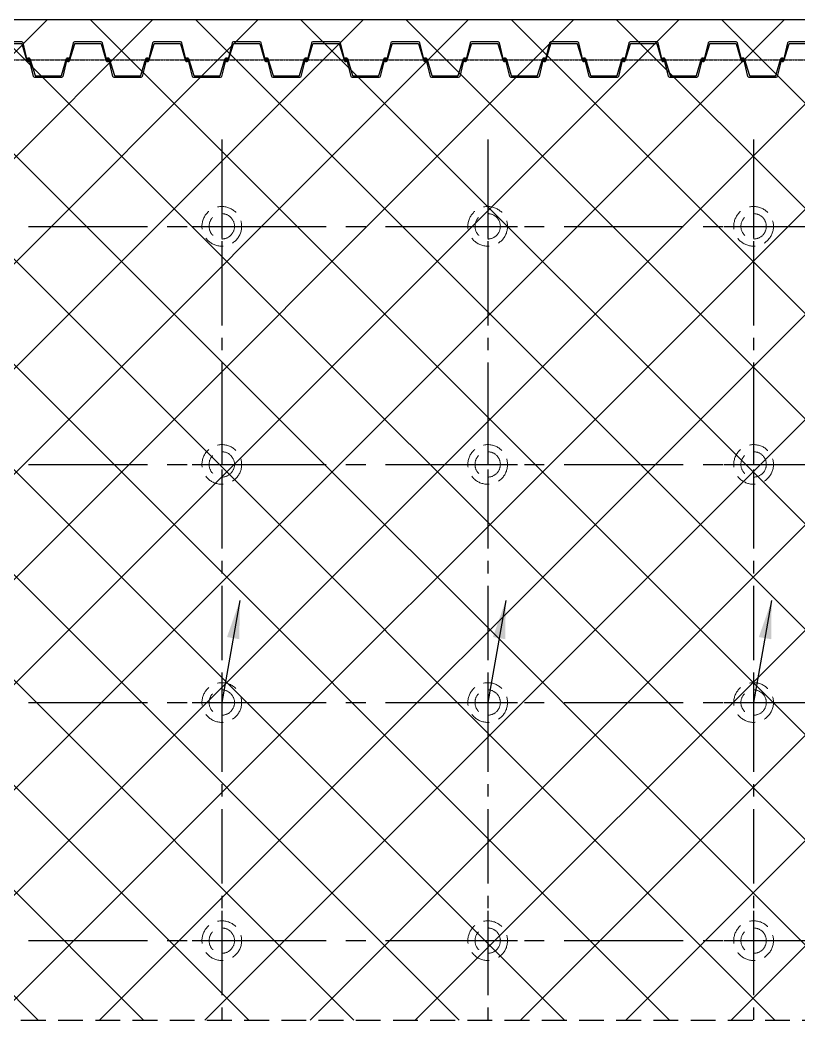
# Model space of a CAD drawing. Extents: x -64479 to 90650, y -38385 to 38270.
# Drawn here: x -48768 to -47787, y 9968 to 11228 of the extents above; entities that cross this region are included whole.
import ezdxf

# ---------------------------------------------------------------- set-up
doc = ezdxf.new("R2010")
doc.units = 0
doc.header["$MEASUREMENT"] = 0
doc.linetypes.add('CENTER2', pattern=[1.125, 0.75, -0.125, 0.125, -0.125])
doc.linetypes.add('HIDDEN', pattern=[0.375, 0.25, -0.125])
doc.layers.get('0').update_dxf_attribs({"linetype": 'CONTINUOUS'})
for name, color, linetype in [('BORDER', 2, 'CONTINUOUS'), ('CENTER', 9, 'CENTER2'), ('Cu', 230, 'CONTINUOUS'), ('Dam', 4, 'CONTINUOUS'), ('DIMENSION', 4, 'CONTINUOUS'), ('HATCH', 7, 'CONTINUOUS'), ('STEEL', 1, 'CONTINUOUS'), ('TEXT', 3, 'CONTINUOUS')]:
    doc.layers.add(name, color=color, linetype=linetype)
doc.layers.add('KHUAT', color=235, linetype='HIDDEN', lineweight=18)
doc.styles.add('DIM', font='romans.shx', dxfattribs={"width": 0.65})
doc.dimstyles.new('1-400', dxfattribs={"dimscale": 400, "dimtxt": 0.22, "dimasz": 0.12, "dimexe": 0.1, "dimexo": 0.1, "dimgap": 0.08, "dimtad": 1, "dimdec": 0, "dimzin": 0, "dimdsep": 46, "dimtxsty": 'DIM', "dimblk": 'ARCHTICK', "dimcen": 0.15, "dimdle": 0.1, "dimclrd": 4, "dimclre": 7, "dimclrt": 2, "dimaunit": 1, "dimadec": 0, "dimazin": 0, "dimtfac": 1, "dimtdec": 0, "dimtix": 1, "dimtmove": 1, "dimatfit": 3, "dimfxl": 1, "dimtolj": 1, "dimtzin": 0, "dimarcsym": 0})

# ---------------------------------------------------------------- blocks, each defined once
blk = doc.blocks.new('_ArchTick')
at = {"color": 0, "linetype": 'ByBlock', "const_width": 0.15}
blk.add_lwpolyline([(-0.5, -0.5), (0.5, 0.5)], dxfattribs=at)
blk = doc.blocks.new('CocD500_HH')
at = {"layer": 'CENTER', "ltscale": 50}
for p, q in [((0, 37.5), (0, -37.5)), ((-37.5, 0), (37.5, 0))]:
    blk.add_line(p, q, dxfattribs=at)
at = {"layer": 'KHUAT', "ltscale": 100}
for radius in [25, 16]:
    blk.add_circle((0, 0), radius, dxfattribs=at)
blk = doc.blocks.new('Cu SKSP-V SY390')
at = {"layer": 'CENTER'}
for p, q in [((-25, 20.3), (-25, 24.7)), ((25, 20.3), (25, 24.7))]:
    blk.add_line(p, q, dxfattribs=at)
at = {"layer": 'Cu'}
blk.add_lwpolyline([(-16.6, 2.7, 0.331206), (-15.7, 2), (15.7, 2, 0.331206), (16.6, 2.7), (23.1, 23.9, -0.331206), (24.1, 24.7), (25.3, 24.7, -0.223582), (26.5, 24.1, -0.452935), (26.1, 22.2), (25, 21.7, -0.518485), (24.2, 21.9, -0.300037), (24.7, 22.4), (25.7, 22.9, 0.427626), (25.8, 23.6, 0.215462), (25.3, 23.9), (24.5, 23.9, 0.331206), (23.7, 23.3), (18.4, 1.3, -0.331206), (16.7, 0), (-16.7, 0, -0.331206), (-18.4, 1.3), (-23.7, 23.3, 0.331206), (-24.5, 23.9), (-25.3, 23.9, 0.215462), (-25.8, 23.6, 0.427626), (-25.7, 22.9), (-24.7, 22.4, -0.300037), (-24.2, 21.9, -0.518485), (-25, 21.7), (-26.1, 22.2, -0.452935), (-26.5, 24.1, -0.223582), (-25.3, 24.7), (-24.1, 24.7, -0.331206), (-23.1, 23.9)], format="xyb", close=True, dxfattribs=at)
blk = doc.blocks.new('Cu SKSP-V Loai SY390')
at = {"layer": 'CENTER'}
for p, q in [((-25, 20.3), (-25, 24.7)), ((25, 20.3), (25, 24.7))]:
    blk.add_line(p, q, dxfattribs=at)
at = {"layer": 'Cu'}
blk.add_lwpolyline([(-16.6, 2.7, 0.331206), (-15.7, 2), (15.7, 2, 0.331206), (16.6, 2.7), (23.1, 23.9, -0.331206), (24.1, 24.7), (25.3, 24.7, -0.223582), (26.5, 24.1, -0.452935), (26.1, 22.2), (25, 21.7, -0.518485), (24.2, 21.9, -0.300037), (24.7, 22.4), (25.7, 22.9, 0.427626), (25.8, 23.6, 0.215462), (25.3, 23.9), (24.5, 23.9, 0.331206), (23.7, 23.3), (18.4, 1.3, -0.331206), (16.7, 0), (-16.7, 0, -0.331206), (-18.4, 1.3), (-23.7, 23.3, 0.331206), (-24.5, 23.9), (-25.3, 23.9, 0.215462), (-25.8, 23.6, 0.427626), (-25.7, 22.9), (-24.7, 22.4, -0.300037), (-24.2, 21.9, -0.518485), (-25, 21.7), (-26.1, 22.2, -0.452935), (-26.5, 24.1, -0.223582), (-25.3, 24.7), (-24.1, 24.7, -0.331206), (-23.1, 23.9)], format="xyb", close=True, dxfattribs=at)
at = {"layer": 'DIMENSION'}
blk.add_blockref('Cu SKSP-V SY390', (0, 0), dxfattribs=at)
blk = doc.blocks.new('*U12')
at = {"layer": 'DIMENSION', "xscale": -1, "rotation": 180}
for p in [(1750, 45), (1850, 45), (1950, 45), (2050, 45), (2150, 45), (2250, 45), (2350, 45), (2450, 45), (2550, 45), (2650, 45), (2750, 45)]:
    blk.add_blockref('Cu SKSP-V Loai SY390', p, dxfattribs=at)
at = {"layer": 'DIMENSION'}
for p in [(1800, 0), (1900, 0), (2000, 0), (2100, 0), (2200, 0), (2300, 0), (2400, 0), (2500, 0), (2600, 0), (2700, 0)]:
    blk.add_blockref('Cu SKSP-V Loai SY390', p, dxfattribs=at)

msp = doc.modelspace()

# ---------------------------------------------------------------- hatches: boundary and pattern name
at = {"layer": 'Dam'}
h = msp.add_hatch(dxfattribs=at)
h.set_pattern_fill('ANSI37', color=8, scale=750, style=0)
h.set_pattern_definition([(45, (42841.45, -11350.51), (-66.29126, 66.29126), []), (135, (42841.45, -11350.51), (-66.29126, -66.29126), [])])
h.paths.add_polyline_path([(-46787.1, 10927.7), (-45582.3, 10927.7), (-45582.3, 11227.7), (-50569.1, 11227.7), (-50569.1, 8225.7), (-50267.1, 8225.7), (-50267.1, 9967.7), (-46787.1, 9967.7)])

# ---------------------------------------------------------------- linework, layer by layer
at = {"layer": 'BORDER'}
msp.add_line((-46789.1, 11227.7), (-50569.1, 11227.7), dxfattribs=at)
at = {"layer": 'CENTER', "ltscale": 2}
msp.add_line((-50557.8, 11177.7), (-46819.9, 11177.7), dxfattribs=at)
at = {"layer": 'CENTER', "ltscale": 125}
for p, q in [((-48514.1, 11077.3), (-48514.1, 9367.7)), ((-48179.1, 11077.3), (-48179.1, 9367.7)), ((-47844.1, 11077.3), (-47844.1, 9367.7))]:
    msp.add_line(p, q, dxfattribs=at)
at = {"layer": 'CENTER', "ltscale": 200}
for p, q in [((-50557.8, 10967.7), (-46872.8, 10967.7)), ((-50557.8, 10667.7), (-46833.8, 10667.7)), ((-50557.8, 10367.7), (-46833.8, 10367.7)), ((-50557.8, 10067.7), (-46833.8, 10067.7))]:
    msp.add_line(p, q, dxfattribs=at)
at = {"layer": 'DIMENSION'}
for points in [[(-48798.5, 11198.2), (-48767.2, 11198.2, -0.331206), (-48766.2, 11197.5), (-48759.7, 11176.3, 0.331206), (-48758.8, 11175.5), (-48757.6, 11175.5, 0.223582), (-48756.4, 11176.1, 0.452935), (-48756.8, 11178), (-48757.8, 11178.5, 0.518485), (-48758.6, 11178.3, 0.300037), (-48758.2, 11177.8), (-48757.1, 11177.2, -0.427626), (-48757, 11176.6, -0.215462), (-48757.6, 11176.3), (-48758.3, 11176.3, -0.331206), (-48759.1, 11176.9), (-48764.4, 11198.9, 0.331206), (-48766.2, 11200.2), (-48799.5, 11200.2, 0.331206)], [(-47766.2, 11200.2), (-47799.5, 11200.2, 0.331206), (-47801.2, 11198.9), (-47806.6, 11176.9, -0.331206), (-47807.3, 11176.3), (-47808.1, 11176.3, -0.215462), (-47808.7, 11176.6, -0.427626), (-47808.5, 11177.2), (-47807.5, 11177.8, 0.300037), (-47807, 11178.3, 0.518485), (-47807.8, 11178.5), (-47808.9, 11178, 0.452935), (-47809.3, 11176.1, 0.223582), (-47808.1, 11175.5), (-47806.9, 11175.5, 0.331206), (-47805.9, 11176.3), (-47799.4, 11197.5, -0.331206), (-47798.5, 11198.2), (-47767.2, 11198.2, -0.331206)]]:
    msp.add_lwpolyline(points, format="xyb", dxfattribs=at)
for points in [[(-48699.4, 11197.5, -0.331206), (-48698.5, 11198.2), (-48667.2, 11198.2, -0.331206), (-48666.2, 11197.5), (-48659.7, 11176.3, 0.331206), (-48658.8, 11175.5), (-48657.6, 11175.5, 0.223582), (-48656.4, 11176.1, 0.452935), (-48656.8, 11178), (-48657.8, 11178.5, 0.518485), (-48658.6, 11178.3, 0.300037), (-48658.2, 11177.8), (-48657.1, 11177.2, -0.427626), (-48657, 11176.6, -0.215462), (-48657.6, 11176.3), (-48658.3, 11176.3, -0.331206), (-48659.1, 11176.9), (-48664.4, 11198.9, 0.331206), (-48666.2, 11200.2), (-48699.5, 11200.2, 0.331206), (-48701.2, 11198.9), (-48706.6, 11176.9, -0.331206), (-48707.3, 11176.3), (-48708.1, 11176.3, -0.215462), (-48708.7, 11176.6, -0.427626), (-48708.5, 11177.2), (-48707.5, 11177.8, 0.300037), (-48707, 11178.3, 0.518485), (-48707.8, 11178.5), (-48708.9, 11178, 0.452935), (-48709.3, 11176.1, 0.223582), (-48708.1, 11175.5), (-48706.9, 11175.5, 0.331206), (-48705.9, 11176.3)], [(-48599.4, 11197.5, -0.331206), (-48598.5, 11198.2), (-48567.2, 11198.2, -0.331206), (-48566.2, 11197.5), (-48559.7, 11176.3, 0.331206), (-48558.8, 11175.5), (-48557.6, 11175.5, 0.223582), (-48556.4, 11176.1, 0.452935), (-48556.8, 11178), (-48557.8, 11178.5, 0.518485), (-48558.6, 11178.3, 0.300037), (-48558.2, 11177.8), (-48557.1, 11177.2, -0.427626), (-48557, 11176.6, -0.215462), (-48557.6, 11176.3), (-48558.3, 11176.3, -0.331206), (-48559.1, 11176.9), (-48564.4, 11198.9, 0.331206), (-48566.2, 11200.2), (-48599.5, 11200.2, 0.331206), (-48601.2, 11198.9), (-48606.6, 11176.9, -0.331206), (-48607.3, 11176.3), (-48608.1, 11176.3, -0.215462), (-48608.7, 11176.6, -0.427626), (-48608.5, 11177.2), (-48607.5, 11177.8, 0.300037), (-48607, 11178.3, 0.518485), (-48607.8, 11178.5), (-48608.9, 11178, 0.452935), (-48609.3, 11176.1, 0.223582), (-48608.1, 11175.5), (-48606.9, 11175.5, 0.331206), (-48605.9, 11176.3)], [(-48499.4, 11197.5, -0.331206), (-48498.5, 11198.2), (-48467.2, 11198.2, -0.331206), (-48466.2, 11197.5), (-48459.7, 11176.3, 0.331206), (-48458.8, 11175.5), (-48457.6, 11175.5, 0.223582), (-48456.4, 11176.1, 0.452935), (-48456.8, 11178), (-48457.8, 11178.5, 0.518485), (-48458.6, 11178.3, 0.300037), (-48458.2, 11177.8), (-48457.1, 11177.2, -0.427626), (-48457, 11176.6, -0.215462), (-48457.6, 11176.3), (-48458.3, 11176.3, -0.331206), (-48459.1, 11176.9), (-48464.4, 11198.9, 0.331206), (-48466.2, 11200.2), (-48499.5, 11200.2, 0.331206), (-48501.2, 11198.9), (-48506.6, 11176.9, -0.331206), (-48507.3, 11176.3), (-48508.1, 11176.3, -0.215462), (-48508.7, 11176.6, -0.427626), (-48508.5, 11177.2), (-48507.5, 11177.8, 0.300037), (-48507, 11178.3, 0.518485), (-48507.8, 11178.5), (-48508.9, 11178, 0.452935), (-48509.3, 11176.1, 0.223582), (-48508.1, 11175.5), (-48506.9, 11175.5, 0.331206), (-48505.9, 11176.3)], [(-48399.4, 11197.5, -0.331206), (-48398.5, 11198.2), (-48367.2, 11198.2, -0.331206), (-48366.2, 11197.5), (-48359.7, 11176.3, 0.331206), (-48358.8, 11175.5), (-48357.6, 11175.5, 0.223582), (-48356.4, 11176.1, 0.452935), (-48356.8, 11178), (-48357.8, 11178.5, 0.518485), (-48358.6, 11178.3, 0.300037), (-48358.2, 11177.8), (-48357.1, 11177.2, -0.427626), (-48357, 11176.6, -0.215462), (-48357.6, 11176.3), (-48358.3, 11176.3, -0.331206), (-48359.1, 11176.9), (-48364.4, 11198.9, 0.331206), (-48366.2, 11200.2), (-48399.5, 11200.2, 0.331206), (-48401.2, 11198.9), (-48406.6, 11176.9, -0.331206), (-48407.3, 11176.3), (-48408.1, 11176.3, -0.215462), (-48408.7, 11176.6, -0.427626), (-48408.5, 11177.2), (-48407.5, 11177.8, 0.300037), (-48407, 11178.3, 0.518485), (-48407.8, 11178.5), (-48408.9, 11178, 0.452935), (-48409.3, 11176.1, 0.223582), (-48408.1, 11175.5), (-48406.9, 11175.5, 0.331206), (-48405.9, 11176.3)], [(-48299.4, 11197.5, -0.331206), (-48298.5, 11198.2), (-48267.2, 11198.2, -0.331206), (-48266.2, 11197.5), (-48259.7, 11176.3, 0.331206), (-48258.8, 11175.5), (-48257.6, 11175.5, 0.223582), (-48256.4, 11176.1, 0.452935), (-48256.8, 11178), (-48257.8, 11178.5, 0.518485), (-48258.6, 11178.3, 0.300037), (-48258.2, 11177.8), (-48257.1, 11177.2, -0.427626), (-48257, 11176.6, -0.215462), (-48257.6, 11176.3), (-48258.3, 11176.3, -0.331206), (-48259.1, 11176.9), (-48264.4, 11198.9, 0.331206), (-48266.2, 11200.2), (-48299.5, 11200.2, 0.331206), (-48301.2, 11198.9), (-48306.6, 11176.9, -0.331206), (-48307.3, 11176.3), (-48308.1, 11176.3, -0.215462), (-48308.7, 11176.6, -0.427626), (-48308.5, 11177.2), (-48307.5, 11177.8, 0.300037), (-48307, 11178.3, 0.518485), (-48307.8, 11178.5), (-48308.9, 11178, 0.452935), (-48309.3, 11176.1, 0.223582), (-48308.1, 11175.5), (-48306.9, 11175.5, 0.331206), (-48305.9, 11176.3)], [(-48199.4, 11197.5, -0.331206), (-48198.5, 11198.2), (-48167.2, 11198.2, -0.331206), (-48166.2, 11197.5), (-48159.7, 11176.3, 0.331206), (-48158.8, 11175.5), (-48157.6, 11175.5, 0.223582), (-48156.4, 11176.1, 0.452935), (-48156.8, 11178), (-48157.8, 11178.5, 0.518485), (-48158.6, 11178.3, 0.300037), (-48158.2, 11177.8), (-48157.1, 11177.2, -0.427626), (-48157, 11176.6, -0.215462), (-48157.6, 11176.3), (-48158.3, 11176.3, -0.331206), (-48159.1, 11176.9), (-48164.4, 11198.9, 0.331206), (-48166.2, 11200.2), (-48199.5, 11200.2, 0.331206), (-48201.2, 11198.9), (-48206.6, 11176.9, -0.331206), (-48207.3, 11176.3), (-48208.1, 11176.3, -0.215462), (-48208.7, 11176.6, -0.427626), (-48208.5, 11177.2), (-48207.5, 11177.8, 0.300037), (-48207, 11178.3, 0.518485), (-48207.8, 11178.5), (-48208.9, 11178, 0.452935), (-48209.3, 11176.1, 0.223582), (-48208.1, 11175.5), (-48206.9, 11175.5, 0.331206), (-48205.9, 11176.3)], [(-48099.4, 11197.5, -0.331206), (-48098.5, 11198.2), (-48067.2, 11198.2, -0.331206), (-48066.2, 11197.5), (-48059.7, 11176.3, 0.331206), (-48058.8, 11175.5), (-48057.6, 11175.5, 0.223582), (-48056.4, 11176.1, 0.452935), (-48056.8, 11178), (-48057.8, 11178.5, 0.518485), (-48058.6, 11178.3, 0.300037), (-48058.2, 11177.8), (-48057.1, 11177.2, -0.427626), (-48057, 11176.6, -0.215462), (-48057.6, 11176.3), (-48058.3, 11176.3, -0.331206), (-48059.1, 11176.9), (-48064.4, 11198.9, 0.331206), (-48066.2, 11200.2), (-48099.5, 11200.2, 0.331206), (-48101.2, 11198.9), (-48106.6, 11176.9, -0.331206), (-48107.3, 11176.3), (-48108.1, 11176.3, -0.215462), (-48108.7, 11176.6, -0.427626), (-48108.5, 11177.2), (-48107.5, 11177.8, 0.300037), (-48107, 11178.3, 0.518485), (-48107.8, 11178.5), (-48108.9, 11178, 0.452935), (-48109.3, 11176.1, 0.223582), (-48108.1, 11175.5), (-48106.9, 11175.5, 0.331206), (-48105.9, 11176.3)], [(-47999.4, 11197.5, -0.331206), (-47998.5, 11198.2), (-47967.2, 11198.2, -0.331206), (-47966.2, 11197.5), (-47959.7, 11176.3, 0.331206), (-47958.8, 11175.5), (-47957.6, 11175.5, 0.223582), (-47956.4, 11176.1, 0.452935), (-47956.8, 11178), (-47957.8, 11178.5, 0.518485), (-47958.6, 11178.3, 0.300037), (-47958.2, 11177.8), (-47957.1, 11177.2, -0.427626), (-47957, 11176.6, -0.215462), (-47957.6, 11176.3), (-47958.3, 11176.3, -0.331206), (-47959.1, 11176.9), (-47964.4, 11198.9, 0.331206), (-47966.2, 11200.2), (-47999.5, 11200.2, 0.331206), (-48001.2, 11198.9), (-48006.6, 11176.9, -0.331206), (-48007.3, 11176.3), (-48008.1, 11176.3, -0.215462), (-48008.7, 11176.6, -0.427626), (-48008.5, 11177.2), (-48007.5, 11177.8, 0.300037), (-48007, 11178.3, 0.518485), (-48007.8, 11178.5), (-48008.9, 11178, 0.452935), (-48009.3, 11176.1, 0.223582), (-48008.1, 11175.5), (-48006.9, 11175.5, 0.331206), (-48005.9, 11176.3)], [(-47899.4, 11197.5, -0.331206), (-47898.5, 11198.2), (-47867.2, 11198.2, -0.331206), (-47866.2, 11197.5), (-47859.7, 11176.3, 0.331206), (-47858.8, 11175.5), (-47857.6, 11175.5, 0.223582), (-47856.4, 11176.1, 0.452935), (-47856.8, 11178), (-47857.8, 11178.5, 0.518485), (-47858.6, 11178.3, 0.300037), (-47858.2, 11177.8), (-47857.1, 11177.2, -0.427626), (-47857, 11176.6, -0.215462), (-47857.6, 11176.3), (-47858.3, 11176.3, -0.331206), (-47859.1, 11176.9), (-47864.4, 11198.9, 0.331206), (-47866.2, 11200.2), (-47899.5, 11200.2, 0.331206), (-47901.2, 11198.9), (-47906.6, 11176.9, -0.331206), (-47907.3, 11176.3), (-47908.1, 11176.3, -0.215462), (-47908.7, 11176.6, -0.427626), (-47908.5, 11177.2), (-47907.5, 11177.8, 0.300037), (-47907, 11178.3, 0.518485), (-47907.8, 11178.5), (-47908.9, 11178, 0.452935), (-47909.3, 11176.1, 0.223582), (-47908.1, 11175.5), (-47906.9, 11175.5, 0.331206), (-47905.9, 11176.3)], [(-48749.4, 11157.9, 0.331206), (-48748.5, 11157.2), (-48717.2, 11157.2, 0.331206), (-48716.2, 11157.9), (-48709.7, 11179.1, -0.331206), (-48708.8, 11179.8), (-48707.6, 11179.8, -0.223582), (-48706.4, 11179.3, -0.452935), (-48706.8, 11177.4), (-48707.8, 11176.9, -0.518485), (-48708.6, 11177.1, -0.300037), (-48708.2, 11177.6), (-48707.1, 11178.1, 0.427626), (-48707, 11178.8, 0.215462), (-48707.6, 11179), (-48708.3, 11179, 0.331206), (-48709.1, 11178.5), (-48714.4, 11156.5, -0.331206), (-48716.2, 11155.2), (-48749.5, 11155.2, -0.331206), (-48751.2, 11156.5), (-48756.6, 11178.5, 0.331206), (-48757.3, 11179), (-48758.1, 11179, 0.215462), (-48758.7, 11178.8, 0.427626), (-48758.5, 11178.1), (-48757.5, 11177.6, -0.300037), (-48757, 11177.1, -0.518485), (-48757.8, 11176.9), (-48758.9, 11177.4, -0.452935), (-48759.3, 11179.3, -0.223582), (-48758.1, 11179.8), (-48756.9, 11179.8, -0.331206), (-48755.9, 11179.1)], [(-48649.4, 11157.9, 0.331206), (-48648.5, 11157.2), (-48617.2, 11157.2, 0.331206), (-48616.2, 11157.9), (-48609.7, 11179.1, -0.331206), (-48608.8, 11179.8), (-48607.6, 11179.8, -0.223582), (-48606.4, 11179.3, -0.452935), (-48606.8, 11177.4), (-48607.8, 11176.9, -0.518485), (-48608.6, 11177.1, -0.300037), (-48608.2, 11177.6), (-48607.1, 11178.1, 0.427626), (-48607, 11178.8, 0.215462), (-48607.6, 11179), (-48608.3, 11179, 0.331206), (-48609.1, 11178.5), (-48614.4, 11156.5, -0.331206), (-48616.2, 11155.2), (-48649.5, 11155.2, -0.331206), (-48651.2, 11156.5), (-48656.6, 11178.5, 0.331206), (-48657.3, 11179), (-48658.1, 11179, 0.215462), (-48658.7, 11178.8, 0.427626), (-48658.5, 11178.1), (-48657.5, 11177.6, -0.300037), (-48657, 11177.1, -0.518485), (-48657.8, 11176.9), (-48658.9, 11177.4, -0.452935), (-48659.3, 11179.3, -0.223582), (-48658.1, 11179.8), (-48656.9, 11179.8, -0.331206), (-48655.9, 11179.1)], [(-48549.4, 11157.9, 0.331206), (-48548.5, 11157.2), (-48517.2, 11157.2, 0.331206), (-48516.2, 11157.9), (-48509.7, 11179.1, -0.331206), (-48508.8, 11179.8), (-48507.6, 11179.8, -0.223582), (-48506.4, 11179.3, -0.452935), (-48506.8, 11177.4), (-48507.8, 11176.9, -0.518485), (-48508.6, 11177.1, -0.300037), (-48508.2, 11177.6), (-48507.1, 11178.1, 0.427626), (-48507, 11178.8, 0.215462), (-48507.6, 11179), (-48508.3, 11179, 0.331206), (-48509.1, 11178.5), (-48514.4, 11156.5, -0.331206), (-48516.2, 11155.2), (-48549.5, 11155.2, -0.331206), (-48551.2, 11156.5), (-48556.6, 11178.5, 0.331206), (-48557.3, 11179), (-48558.1, 11179, 0.215462), (-48558.7, 11178.8, 0.427626), (-48558.5, 11178.1), (-48557.5, 11177.6, -0.300037), (-48557, 11177.1, -0.518485), (-48557.8, 11176.9), (-48558.9, 11177.4, -0.452935), (-48559.3, 11179.3, -0.223582), (-48558.1, 11179.8), (-48556.9, 11179.8, -0.331206), (-48555.9, 11179.1)], [(-48449.4, 11157.9, 0.331206), (-48448.5, 11157.2), (-48417.2, 11157.2, 0.331206), (-48416.2, 11157.9), (-48409.7, 11179.1, -0.331206), (-48408.8, 11179.8), (-48407.6, 11179.8, -0.223582), (-48406.4, 11179.3, -0.452935), (-48406.8, 11177.4), (-48407.8, 11176.9, -0.518485), (-48408.6, 11177.1, -0.300037), (-48408.2, 11177.6), (-48407.1, 11178.1, 0.427626), (-48407, 11178.8, 0.215462), (-48407.6, 11179), (-48408.3, 11179, 0.331206), (-48409.1, 11178.5), (-48414.4, 11156.5, -0.331206), (-48416.2, 11155.2), (-48449.5, 11155.2, -0.331206), (-48451.2, 11156.5), (-48456.6, 11178.5, 0.331206), (-48457.3, 11179), (-48458.1, 11179, 0.215462), (-48458.7, 11178.8, 0.427626), (-48458.5, 11178.1), (-48457.5, 11177.6, -0.300037), (-48457, 11177.1, -0.518485), (-48457.8, 11176.9), (-48458.9, 11177.4, -0.452935), (-48459.3, 11179.3, -0.223582), (-48458.1, 11179.8), (-48456.9, 11179.8, -0.331206), (-48455.9, 11179.1)], [(-48349.4, 11157.9, 0.331206), (-48348.5, 11157.2), (-48317.2, 11157.2, 0.331206), (-48316.2, 11157.9), (-48309.7, 11179.1, -0.331206), (-48308.8, 11179.8), (-48307.6, 11179.8, -0.223582), (-48306.4, 11179.3, -0.452935), (-48306.8, 11177.4), (-48307.8, 11176.9, -0.518485), (-48308.6, 11177.1, -0.300037), (-48308.2, 11177.6), (-48307.1, 11178.1, 0.427626), (-48307, 11178.8, 0.215462), (-48307.6, 11179), (-48308.3, 11179, 0.331206), (-48309.1, 11178.5), (-48314.4, 11156.5, -0.331206), (-48316.2, 11155.2), (-48349.5, 11155.2, -0.331206), (-48351.2, 11156.5), (-48356.6, 11178.5, 0.331206), (-48357.3, 11179), (-48358.1, 11179, 0.215462), (-48358.7, 11178.8, 0.427626), (-48358.5, 11178.1), (-48357.5, 11177.6, -0.300037), (-48357, 11177.1, -0.518485), (-48357.8, 11176.9), (-48358.9, 11177.4, -0.452935), (-48359.3, 11179.3, -0.223582), (-48358.1, 11179.8), (-48356.9, 11179.8, -0.331206), (-48355.9, 11179.1)], [(-48249.4, 11157.9, 0.331206), (-48248.5, 11157.2), (-48217.2, 11157.2, 0.331206), (-48216.2, 11157.9), (-48209.7, 11179.1, -0.331206), (-48208.8, 11179.8), (-48207.6, 11179.8, -0.223582), (-48206.4, 11179.3, -0.452935), (-48206.8, 11177.4), (-48207.8, 11176.9, -0.518485), (-48208.6, 11177.1, -0.300037), (-48208.2, 11177.6), (-48207.1, 11178.1, 0.427626), (-48207, 11178.8, 0.215462), (-48207.6, 11179), (-48208.3, 11179, 0.331206), (-48209.1, 11178.5), (-48214.4, 11156.5, -0.331206), (-48216.2, 11155.2), (-48249.5, 11155.2, -0.331206), (-48251.2, 11156.5), (-48256.6, 11178.5, 0.331206), (-48257.3, 11179), (-48258.1, 11179, 0.215462), (-48258.7, 11178.8, 0.427626), (-48258.5, 11178.1), (-48257.5, 11177.6, -0.300037), (-48257, 11177.1, -0.518485), (-48257.8, 11176.9), (-48258.9, 11177.4, -0.452935), (-48259.3, 11179.3, -0.223582), (-48258.1, 11179.8), (-48256.9, 11179.8, -0.331206), (-48255.9, 11179.1)], [(-48149.4, 11157.9, 0.331206), (-48148.5, 11157.2), (-48117.2, 11157.2, 0.331206), (-48116.2, 11157.9), (-48109.7, 11179.1, -0.331206), (-48108.8, 11179.8), (-48107.6, 11179.8, -0.223582), (-48106.4, 11179.3, -0.452935), (-48106.8, 11177.4), (-48107.8, 11176.9, -0.518485), (-48108.6, 11177.1, -0.300037), (-48108.2, 11177.6), (-48107.1, 11178.1, 0.427626), (-48107, 11178.8, 0.215462), (-48107.6, 11179), (-48108.3, 11179, 0.331206), (-48109.1, 11178.5), (-48114.4, 11156.5, -0.331206), (-48116.2, 11155.2), (-48149.5, 11155.2, -0.331206), (-48151.2, 11156.5), (-48156.6, 11178.5, 0.331206), (-48157.3, 11179), (-48158.1, 11179, 0.215462), (-48158.7, 11178.8, 0.427626), (-48158.5, 11178.1), (-48157.5, 11177.6, -0.300037), (-48157, 11177.1, -0.518485), (-48157.8, 11176.9), (-48158.9, 11177.4, -0.452935), (-48159.3, 11179.3, -0.223582), (-48158.1, 11179.8), (-48156.9, 11179.8, -0.331206), (-48155.9, 11179.1)], [(-48049.4, 11157.9, 0.331206), (-48048.5, 11157.2), (-48017.2, 11157.2, 0.331206), (-48016.2, 11157.9), (-48009.7, 11179.1, -0.331206), (-48008.8, 11179.8), (-48007.6, 11179.8, -0.223582), (-48006.4, 11179.3, -0.452935), (-48006.8, 11177.4), (-48007.8, 11176.9, -0.518485), (-48008.6, 11177.1, -0.300037), (-48008.2, 11177.6), (-48007.1, 11178.1, 0.427626), (-48007, 11178.8, 0.215462), (-48007.6, 11179), (-48008.3, 11179, 0.331206), (-48009.1, 11178.5), (-48014.4, 11156.5, -0.331206), (-48016.2, 11155.2), (-48049.5, 11155.2, -0.331206), (-48051.2, 11156.5), (-48056.6, 11178.5, 0.331206), (-48057.3, 11179), (-48058.1, 11179, 0.215462), (-48058.7, 11178.8, 0.427626), (-48058.5, 11178.1), (-48057.5, 11177.6, -0.300037), (-48057, 11177.1, -0.518485), (-48057.8, 11176.9), (-48058.9, 11177.4, -0.452935), (-48059.3, 11179.3, -0.223582), (-48058.1, 11179.8), (-48056.9, 11179.8, -0.331206), (-48055.9, 11179.1)], [(-47949.4, 11157.9, 0.331206), (-47948.5, 11157.2), (-47917.2, 11157.2, 0.331206), (-47916.2, 11157.9), (-47909.7, 11179.1, -0.331206), (-47908.8, 11179.8), (-47907.6, 11179.8, -0.223582), (-47906.4, 11179.3, -0.452935), (-47906.8, 11177.4), (-47907.8, 11176.9, -0.518485), (-47908.6, 11177.1, -0.300037), (-47908.2, 11177.6), (-47907.1, 11178.1, 0.427626), (-47907, 11178.8, 0.215462), (-47907.6, 11179), (-47908.3, 11179, 0.331206), (-47909.1, 11178.5), (-47914.4, 11156.5, -0.331206), (-47916.2, 11155.2), (-47949.5, 11155.2, -0.331206), (-47951.2, 11156.5), (-47956.6, 11178.5, 0.331206), (-47957.3, 11179), (-47958.1, 11179, 0.215462), (-47958.7, 11178.8, 0.427626), (-47958.5, 11178.1), (-47957.5, 11177.6, -0.300037), (-47957, 11177.1, -0.518485), (-47957.8, 11176.9), (-47958.9, 11177.4, -0.452935), (-47959.3, 11179.3, -0.223582), (-47958.1, 11179.8), (-47956.9, 11179.8, -0.331206), (-47955.9, 11179.1)], [(-47849.4, 11157.9, 0.331206), (-47848.5, 11157.2), (-47817.2, 11157.2, 0.331206), (-47816.2, 11157.9), (-47809.7, 11179.1, -0.331206), (-47808.8, 11179.8), (-47807.6, 11179.8, -0.223582), (-47806.4, 11179.3, -0.452935), (-47806.8, 11177.4), (-47807.8, 11176.9, -0.518485), (-47808.6, 11177.1, -0.300037), (-47808.2, 11177.6), (-47807.1, 11178.1, 0.427626), (-47807, 11178.8, 0.215462), (-47807.6, 11179), (-47808.3, 11179, 0.331206), (-47809.1, 11178.5), (-47814.4, 11156.5, -0.331206), (-47816.2, 11155.2), (-47849.5, 11155.2, -0.331206), (-47851.2, 11156.5), (-47856.6, 11178.5, 0.331206), (-47857.3, 11179), (-47858.1, 11179, 0.215462), (-47858.7, 11178.8, 0.427626), (-47858.5, 11178.1), (-47857.5, 11177.6, -0.300037), (-47857, 11177.1, -0.518485), (-47857.8, 11176.9), (-47858.9, 11177.4, -0.452935), (-47859.3, 11179.3, -0.223582), (-47858.1, 11179.8), (-47856.9, 11179.8, -0.331206), (-47855.9, 11179.1)]]:
    msp.add_lwpolyline(points, format="xyb", close=True, dxfattribs=at)
at = {"layer": 'STEEL', "color": 1, "linetype": 'HIDDEN', "ltscale": 125}
msp.add_line((-50267.1, 9967.7), (-46789.1, 9967.7), dxfattribs=at)

# ---------------------------------------------------------------- block references
at = {"layer": 'DIMENSION'}
msp.add_blockref('*U12', (-50532.8, 11155.2), dxfattribs=at)
at = {"layer": 'HATCH'}
for p in [(-48514.1, 10967.7), (-48179.1, 10967.7), (-47844.1, 10967.7), (-48514.1, 10667.7), (-48179.1, 10667.7), (-47844.1, 10667.7), (-48514.1, 10367.7), (-48179.1, 10367.7), (-47844.1, 10367.7), (-48514.1, 10067.7), (-48179.1, 10067.7), (-47844.1, 10067.7)]:
    msp.add_blockref('CocD500_HH', p, dxfattribs=at)

# ---------------------------------------------------------------- leaders
at = {"layer": 'TEXT'}
for points in [[(-48491.4, 10496.1), (-48514.1, 10367.7)], [(-48156.4, 10496.1), (-48179.1, 10367.7)], [(-47821.4, 10496.1), (-47844.1, 10367.7)]]:
    msp.add_leader(points, dimstyle='1-400', override={"dimgap": 0.08, "dimtad": 0}, dxfattribs=at)

doc.saveas('drawing.dxf')
